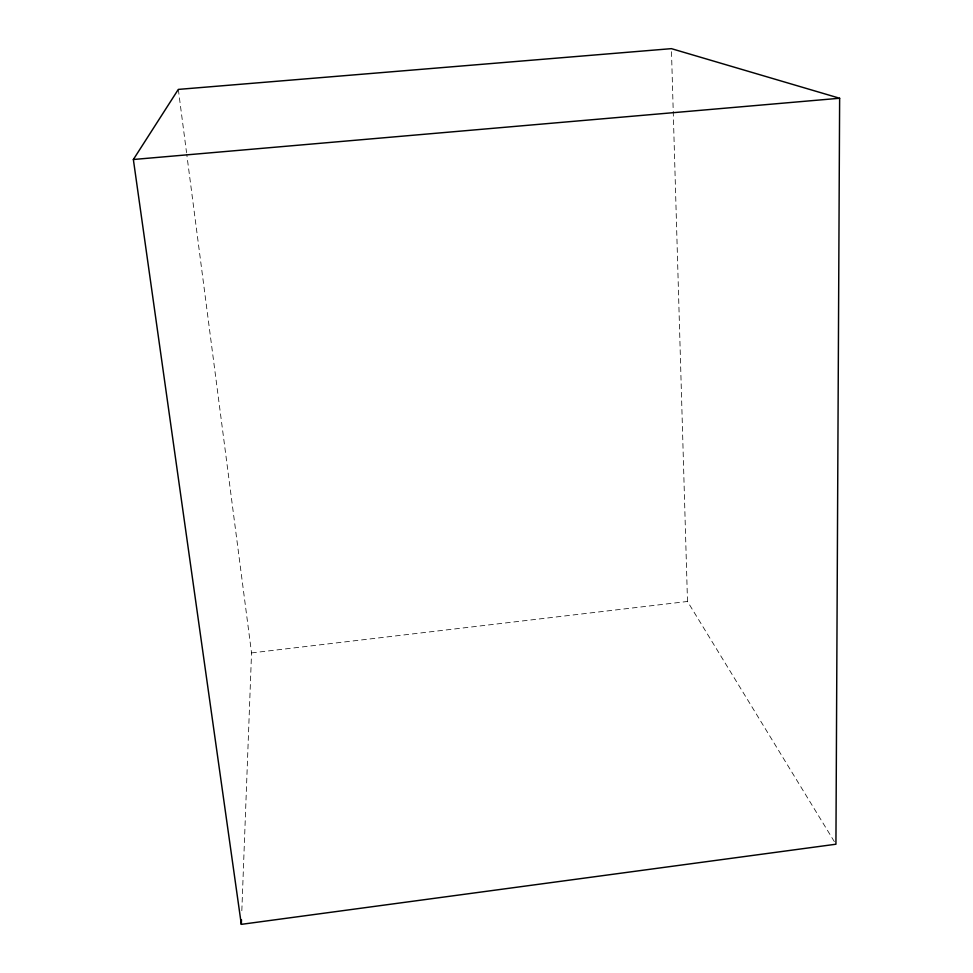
<?xml version="1.0" encoding="UTF-8"?>
<svg xmlns="http://www.w3.org/2000/svg" width="973" height="973" viewBox="0 0 973 973"><rect width="100%" height="100%" fill="white"/><g stroke="black" fill="none" stroke-linecap="round" stroke-linejoin="round"><path stroke-width="0.73" stroke-dasharray="4.87 3.65" d="M241.827 910.704L251.545 652.919L186.743 154.196M251.545 652.919L687.497 601.472L834.348 841.633M178.314 89.407L186.548 152.688M671.492 51.691L687.497 601.472"/><path stroke-width="1.46" d="M839.638 98.249L835.929 844.223L241.316 924.35L133.362 159.499L178.314 89.407L671.406 48.65L839.638 98.249L133.362 159.499M241.316 924.35L241.486 919.801"/></g></svg>
